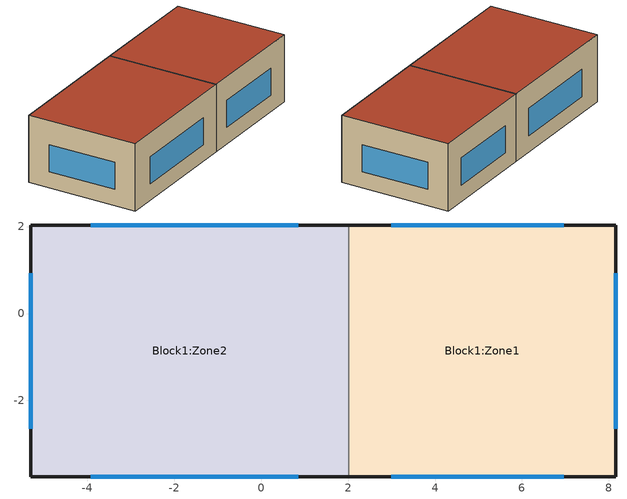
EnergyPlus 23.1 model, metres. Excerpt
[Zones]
Block1:Zone2
 floor ground (Project ground floor): 2.01,-3.76 -5.3,-3.76 -5.3,2.04 2.01,2.04 z0
 wall outside (Project wall): 2.01,2.04 -5.3,2.04 -5.3,-3.76 2.01,-3.76 z0:3.5
 wall to Block1:Zone1 (Project partition): 2.01,-3.76 2.01,2.04 z0:3.5
 window (Project external glazing - 1001): 0.86,2.04 -3.92,2.04 / -5.3,0.92 -5.3,-2.65 / -3.92,-3.76 0.86,-3.76 z0.84:2.26
 roof outside (Project flat roof): -5.3,-3.76 2.01,-3.76 2.01,2.04 -5.3,2.04 z3.5
Block1:Zone1
 floor ground (Project ground floor): 8.16,-3.76 2.01,-3.76 2.01,2.04 8.16,2.04 z0
 wall outside (Project wall): 2.01,-3.76 8.16,-3.76 8.16,2.04 2.01,2.04 z0:3.5
 window (Project external glazing - 1001): 8.16,-2.65 8.16,0.92 / 6.96,2.04 3,2.04 / 3,-3.76 6.96,-3.76 z0.84:2.26
 roof outside (Project flat roof): 2.01,-3.76 8.16,-3.76 8.16,2.04 2.01,2.04 z3.5
[Building]
Building: North Axis=0; Terrain=Suburbs; Loads Convergence Tolerance Value=0.04; Temperature Convergence Tolerance Value=0.4; Solar Distribution=FullExterior; Maximum Number of Warmup Days=25; Minimum Number of Warmup Days=6
[Site:Location]
Untitled (01-01:31-12)  (01-01:31-12): Latitude=40.45; Longitude=-3.55; Time Zone=1; Elevation=582
[SizingPeriod:DesignDay] Day of Month=15; Humidity Condition Type=WetBulb; Barometric Pressure=94525.9; Wind Direction=0; Rain Indicator=No; Snow Indicator=No
Name | Month | Day Type | Maximum DryBulb Temperature | Daily DryBulb Temperature Range | Wetbulb or DewPoint at Maximum DryBulb | Wind Speed | Daylight Saving Time Indicator | Solar Model Indicator | Sky Clearness
Summer Design Day in Untitled (01-01:31-12) Jul | 7 | SummerDesignDay | 38.2 | 17.5 | 20.3 | 0 | Yes | ASHRAEClearSky | 0.98
Summer Design Day in Untitled (01-01:31-12) Aug | 8 | SummerDesignDay | 38 | 17.4 | 19.9 | 0 | Yes | ASHRAEClearSky | 0.98
Summer Design Day in Untitled (01-01:31-12) Sep | 9 | SummerDesignDay | 34.9 | 16.8 | 19.3 | 0 | Yes | ASHRAEClearSky | 0.98
Winter Design Day in Untitled (01-01:31-12) | 1 | WinterDesignDay | -4 | 0 | -4 | 11.6 | No |  | 0
[Site:GroundTemperature:BuildingSurface]
18, 18, 18, 18, 18, 18, 18, 18, 18, 18, 18, 18
[Site:GroundTemperature:FCfactorMethod]
January Ground Temperature=6.09; February Ground Temperature=5.28; March Ground Temperature=6.71; April Ground Temperature=8.95; May Ground Temperature=14.81; June Ground Temperature=19.34; July Ground Temperature=22.39; August Ground Temperature=23.32; September Ground Temperature=21.74; October Ground Temperature=18.22; November Ground Temperature=13.53; December Ground Temperature=9.18
[Site:GroundTemperature:Shallow]
14, 14, 14, 14, 14, 14, 14, 14, 14, 14, 14, 14
[Site:GroundTemperature:Deep]
14, 14, 14, 14, 14, 14, 14, 14, 14, 14, 14, 14
[Site:GroundReflectance]
0.2, 0.2, 0.2, 0.2, 0.2, 0.2, 0.2, 0.2, 0.2, 0.2, 0.2, 0.2
[Site:GroundReflectance:SnowModifier]
2, 2
[Material] Roughness=Rough; Thermal Absorptance=0.9
Name | Thickness | Conductivity | Density | Specific Heat | Solar Absorptance | Visible Absorptance
Urea Formaldehyde Foam_.1327 | 0.1327 | 0.04 | 10 | 1400 | 0.6 | 0.6
Cast Concrete_.1 | 0.1 | 1.13 | 2000 | 1000 | 0.6 | 0.6
Floor/Roof Screed_.07 | 0.07 | 0.41 | 1200 | 840 | 0.73 | 0.73
Timber Flooring_.03 | 0.03 | 0.14 | 650 | 1200 | 0.78 | 0.78
Asphalt 1_.01 | 0.01 | 0.7 | 2100 | 1000 | 0.85 | 0.9
MW Glass Wool (rolls)_.1445 | 0.1445 | 0.04 | 12 | 840 | 0.6 | 0.6
Plasterboard_.013 | 0.013 | 0.25 | 2800 | 896 | 0.5 | 0.5
Gypsum Plasterboard_.025 | 0.025 | 0.25 | 900 | 1000 | 0.5 | 0.5
Brickwork Outer_.1 | 0.1 | 0.84 | 1700 | 800 | 0.7 | 0.7
XPS Extruded Polystyrene  - CO2 Blowing_.0795 | 0.0795 | 0.034 | 35 | 1400 | 0.6 | 0.6
Concrete Block (Medium)_.1 | 0.1 | 0.51 | 1400 | 1000 | 0.6 | 0.6
Gypsum Plastering_.013 | 0.013 | 0.4 | 1000 | 1000 | 0.5 | 0.5
[Material:NoMass] Roughness=Rough; Thermal Absorptance=0.9; Solar Absorptance=0.7; Visible Absorptance=0.7
Name | Thermal Resistance
3_RVAL_3 | 0.18
5_RVAL_2 | 0.15
[WindowMaterial:Glazing] Optical Data Type=SpectralAverage; Thickness=0.003; Infrared Transmittance at Normal Incidence=0; Front Side Infrared Hemispherical Emissivity=0.84; Conductivity=0.9; Dirt Correction Factor for Solar and Visible Transmittance=1
Name | Solar Transmittance at Normal Incidence | Front Side Solar Reflectance at Normal Incidence | Back Side Solar Reflectance at Normal Incidence | Visible Transmittance at Normal Incidence | Front Side Visible Reflectance at Normal Incidence | Back Side Visible Reflectance at Normal Incidence | Back Side Infrared Hemispherical Emissivity
2 | 0.837 | 0.075 | 0.075 | 0.898 | 0.081 | 0.081 | 0.84
38 | 0.74 | 0.09 | 0.1 | 0.82 | 0.11 | 0.12 | 0.2
[WindowMaterial:Gas]
1002: Gas Type=Air; Thickness=0.013
[Construction]
Project ground floor: Urea Formaldehyde Foam_.1327, Cast Concrete_.1, Floor/Roof Screed_.07, Timber Flooring_.03
Project flat roof: Asphalt 1_.01, MW Glass Wool (rolls)_.1445, 3_RVAL_3, Plasterboard_.013
Project partition: Gypsum Plasterboard_.025, 5_RVAL_2, Gypsum Plasterboard_.025
Project wall: Brickwork Outer_.1, XPS Extruded Polystyrene  - CO2 Blowing_.0795, Concrete Block (Medium)_.1, Gypsum Plastering_.013
Project external glazing - 1001: 38, 1002, 2
[Zone] Type=1; Multiplier=1; Zone Inside Convection Algorithm=TARP; Part of Total Floor Area=Yes
Name | Volume | Floor Area
Block1:Zone2 | 126.7064 | 36.2018
Block1:Zone1 | 105.3337 | 30.0953
[PEOPLE] Number of People Schedule=On 24/7; Number of People Calculation Method=People/Area; People per Floor Area=0.111; Fraction Radiant=0.3; Sensible Heat Fraction=AutoCalculate; Carbon Dioxide Generation Rate=3.82e-08; Enable ASHRAE 55 Comfort Warnings=No; Mean Radiant Temperature Calculation Type=ZoneAveraged; Work Efficiency Schedule=Work efficiency; Clothing Insulation Calculation Method=ClothingInsulationSchedule; Air Velocity Schedule=Default Air Velocity for Comfort Calculations; Thermal Comfort Model 1 Type=AdaptiveASH55; Thermal Comfort Model 2 Type=AdaptiveCEN15251; Thermal Comfort Model 3 Type=Fanger; Cold Stress Temperature Threshold=15.56; Heat Stress Temperature Threshold=30
Name | Zone or ZoneList or Space or SpaceList | Activity Level Schedule | Clothing Insulation Schedule
People Block1:Zone2 | Block1:Zone2 | Activity Schedule 19 | Clothing Schedule 19
People Block1:Zone1 | Block1:Zone1 | Activity Schedule 26 | Clothing Schedule 26
[Lights] Schedule=Office_OpenOff_Light; Design Level Calculation Method=Watts/Area; Watts per Zone Floor Area=20; Return Air Fraction=0; Fraction Radiant=0.42; Fraction Visible=0.18; Fraction Replaceable=1
Name | Zone or ZoneList or Space or SpaceList | EndUse Subcategory
Block1:Zone2 General lighting | Block1:Zone2 | ELECTRIC EQUIPMENT#Block1:Zone2#GeneralLights
Block1:Zone1 General lighting | Block1:Zone1 | ELECTRIC EQUIPMENT#Block1:Zone1#GeneralLights
[OtherEquipment] Fuel Type=Electricity; Schedule=Office_OpenOff_Equip; Design Level Calculation Method=Watts/Area; Power per Zone Floor Area=11.77; Fraction Latent=0; Fraction Radiant=0.2; Fraction Lost=0; Carbon Dioxide Generation Rate=0; EndUse Subcategory=General
Name | Zone or ZoneList or Space or SpaceList
Block1:Zone2 Equipment gain | Block1:Zone2
Block1:Zone1 Equipment gain | Block1:Zone1
[DESIGNSPECIFICATION:OUTDOORAIR] Outdoor Air Method=Flow/Person; Outdoor Air Flow per Person=0.00944; Outdoor Air Flow per Zone Floor Area=0; Outdoor Air Flow per Zone=0; Outdoor Air Flow Air Changes per Hour=0; Outdoor Air Schedule=On 24/7
BLOCK1:ZONE2 Design Specification Outdoor Air Object; BLOCK1:ZONE1 Design Specification Outdoor Air Object
[DESIGNSPECIFICATION:ZONEAIRDISTRIBUTION] Zone Air Distribution Effectiveness in Cooling Mode=1; Zone Air Distribution Effectiveness in Heating Mode=1; Zone Secondary Recirculation Fraction=0; Minimum Zone Ventilation Efficiency=0
BLOCK1:ZONE2 Design Specification Zone Air Distribution Object; BLOCK1:ZONE1 Design Specification Zone Air Distribution Object
[SIZING:ZONE] Zone Cooling Design Supply Air Temperature Input Method=SupplyAirTemperature; Zone Cooling Design Supply Air Temperature=14; Zone Cooling Design Supply Air Temperature Difference=5; Zone Heating Design Supply Air Temperature Input Method=SupplyAirTemperature; Zone Heating Design Supply Air Temperature=50; Zone Heating Design Supply Air Temperature Difference=5; Zone Cooling Design Supply Air Humidity Ratio=0.009; Zone Heating Design Supply Air Humidity Ratio=0.004; Zone Heating Sizing Factor=1.25; Zone Cooling Sizing Factor=1.15; Cooling Design Air Flow Method=DesignDay; Cooling Design Air Flow Rate=0; Cooling Minimum Air Flow per Zone Floor Area=0.00076; Cooling Minimum Air Flow=0; Cooling Minimum Air Flow Fraction=0; Heating Design Air Flow Method=DesignDay; Heating Design Air Flow Rate=0; Heating Maximum Air Flow per Zone Floor Area=0.00203; Heating Maximum Air Flow=0.14158; Heating Maximum Air Flow Fraction=0.3; Account for Dedicated Outdoor Air System=Yes; Dedicated Outdoor Air System Control Strategy=NeutralSupplyAir; Dedicated Outdoor Air Low Setpoint Temperature for Design=autosize; Dedicated Outdoor Air High Setpoint Temperature for Design=autosize; Zone Load Sizing Method=Sensible Load Only No Latent Load; Zone Latent Cooling Design Supply Air Humidity Ratio Input Method=HumidityRatioDifference; Zone Cooling Design Supply Air Humidity Ratio Difference=0.005; Zone Latent Heating Design Supply Air Humidity Ratio Input Method=HumidityRatioDifference; Zone Humidification Design Supply Air Humidity Ratio Difference=0.005
Name | Design Specification Outdoor Air Object | Design Specification Zone Air Distribution Object
BLOCK1:ZONE2 | BLOCK1:ZONE2 Design Specification Outdoor Air Object | BLOCK1:ZONE2 Design Specification Zone Air Distribution Object
BLOCK1:ZONE1 | BLOCK1:ZONE1 Design Specification Outdoor Air Object | BLOCK1:ZONE1 Design Specification Zone Air Distribution Object
[ZONECONTROL:THERMOSTAT] Control Type Schedule=Control type schedule: Always 4; Temperature Difference Between Cutout And Setpoint=0
Name | Zone or ZoneList | Control 1
BLOCK1:ZONE2 Thermostat | BLOCK1:ZONE2 | BLOCK1:ZONE2 Dual SP
BLOCK1:ZONE1 Thermostat | BLOCK1:ZONE1 | BLOCK1:ZONE1 Dual SP
[ZONECONTROL:THERMOSTAT:THERMALCOMFORT] Averaging Method=PeopleAverage; Minimum DryBulb Temperature Setpoint=12.8; Maximum DryBulb Temperature Setpoint=40; Thermal Comfort Control Type Schedule=Zone Comfort Control Type Sched
Name | Zone or ZoneList | Thermal Comfort Control 1
BLOCK1:ZONE2 Comfort Control | BLOCK1:ZONE2 | BLOCK1:ZONE2 Dual Comfort Setpoint
BLOCK1:ZONE1 Comfort Control | BLOCK1:ZONE1 | BLOCK1:ZONE1 Dual Comfort Setpoint
[THERMOSTATSETPOINT:THERMALCOMFORT:FANGER:DUALSETPOINT] Fanger Thermal Comfort Heating Schedule=Heating Fanger comfort setpoint: Always -0.5; Fanger Thermal Comfort Cooling Schedule=Cooling Fanger comfort setpoint: Always 0.5
BLOCK1:ZONE2 Dual Comfort Setpoint; BLOCK1:ZONE1 Dual Comfort Setpoint
[ZoneHVAC:IdealLoadsAirSystem] Maximum Heating Supply Air Temperature=35; Minimum Cooling Supply Air Temperature=12; Maximum Heating Supply Air Humidity Ratio=0.0156; Minimum Cooling Supply Air Humidity Ratio=0.0077; Heating Limit=LimitCapacity; Maximum Heating Air Flow Rate=Autosize; Maximum Sensible Heating Capacity=Autosize; Cooling Limit=LimitFlowRateAndCapacity; Maximum Cooling Air Flow Rate=Autosize; Maximum Total Cooling Capacity=Autosize; Heating Availability Schedule=On; Cooling Availability Schedule=On; Dehumidification Control Type=None; Humidification Control Type=None; Outdoor Air Economizer Type=NoEconomizer; Heat Recovery Type=None
Name | Design Specification Outdoor Air Object
Block1:Zone2 Ideal Loads Air | Block1:Zone2
Block1:Zone1 Ideal Loads Air | Block1:Zone1
[ZONEHVAC:TERMINALUNIT:VARIABLEREFRIGERANTFLOW] Terminal Unit Availability Schedule=On 24/7; Cooling Supply Air Flow Rate=autosize; No Cooling Supply Air Flow Rate=autosize; Heating Supply Air Flow Rate=autosize; No Heating Supply Air Flow Rate=autosize; Cooling Outdoor Air Flow Rate=0; Heating Outdoor Air Flow Rate=0; No Load Outdoor Air Flow Rate=0; Supply Air Fan Operating Mode Schedule=On 24/7; Supply Air Fan Placement=DrawThrough; Zone Terminal Unit On Parasitic Electric Energy Use=30; Zone Terminal Unit Off Parasitic Electric Energy Use=20; Maximum Supply Air Temperature from Supplemental Heater=autosize; Maximum Outdoor DryBulb Temperature for Supplemental Heater Operation=21
Name | Supply Air Fan Object | Cooling Coil Object | Heating Coil Object
BLOCK1:ZONE2 VRF Indoor Unit | BLOCK1:ZONE2 VRF Indoor Unit Supply Fan | BLOCK1:ZONE2 VRF Indoor Unit DX Cooling Coil | BLOCK1:ZONE2 VRF Indoor Unit DX Heating Coil
BLOCK1:ZONE1 VRF Indoor Unit | BLOCK1:ZONE1 VRF Indoor Unit Supply Fan | BLOCK1:ZONE1 VRF Indoor Unit DX Cooling Coil | BLOCK1:ZONE1 VRF Indoor Unit DX Heating Coil
[Zone equipment]
BLOCK1:ZONE2: BLOCK1:ZONE2 VRF Indoor Unit
BLOCK1:ZONE1: BLOCK1:ZONE1 VRF Indoor Unit
[FAN:CONSTANTVOLUME] Availability Schedule=On 24/7; Fan Total Efficiency=0.7; Pressure Rise=100; Maximum Flow Rate=autosize; Motor Efficiency=0.9; Motor In Airstream Fraction=1; EndUse Subcategory=General
BLOCK1:ZONE2 VRF Indoor Unit Supply Fan; BLOCK1:ZONE1 VRF Indoor Unit Supply Fan
[COIL:COOLING:DX:VARIABLEREFRIGERANTFLOW] Availability Schedule=On 24/7; Gross Rated Total Cooling Capacity=autosize; Gross Rated Sensible Heat Ratio=autosize; Rated Air Flow Rate=autosize; Cooling Capacity Ratio Modifier Function of Temperature Curve=VRFTUCoolCapFT; Cooling Capacity Modifier Curve Function of Flow Fraction=VRFACCoolCapFFF
BLOCK1:ZONE2 VRF Indoor Unit DX Cooling Coil; BLOCK1:ZONE1 VRF Indoor Unit DX Cooling Coil
[COIL:HEATING:DX:VARIABLEREFRIGERANTFLOW] Availability Schedule=On 24/7; Gross Rated Heating Capacity=autosize; Rated Air Flow Rate=autosize; Heating Capacity Ratio Modifier Function of Temperature Curve=VRFTUHeatCapFT; Heating Capacity Modifier Function of Flow Fraction Curve=VRFACCoolCapFFF
BLOCK1:ZONE2 VRF Indoor Unit DX Heating Coil; BLOCK1:ZONE1 VRF Indoor Unit DX Heating Coil
[AIRCONDITIONER:VARIABLEREFRIGERANTFLOW] Availability Schedule=On 24/7; Gross Rated Total Cooling Capacity=autosize; Gross Rated Cooling COP=2; Minimum Condenser Inlet Node Temperature in Cooling Mode=-20; Maximum Condenser Inlet Node Temperature in Cooling Mode=80; Cooling Capacity Ratio Modifier Function of Low Temperature Curve=VRFCoolCapFT; Cooling Capacity Ratio Boundary Curve=VRFCoolCapFTBoundary; Cooling Capacity Ratio Modifier Function of High Temperature Curve=VRFCoolCapFTHi; Cooling Energy Input Ratio Modifier Function of Low Temperature Curve=VRFCoolEIRFT; Cooling Energy Input Ratio Boundary Curve=VRFCoolEIRFTBoundary; Cooling Energy Input Ratio Modifier Function of High Temperature Curve=VRFCoolEIRFTHi; Cooling Energy Input Ratio Modifier Function of Low PartLoad Ratio Curve=CoolingEIRLowPLR; Cooling Energy Input Ratio Modifier Function of High PartLoad Ratio Curve=CoolingEIRHiPLR; Cooling Combination Ratio Correction Factor Curve=CoolingCombRatio; Cooling PartLoad Fraction Correlation Curve=VRFCPLFFPLR; Gross Rated Heating Capacity=autosize; Rated Heating Capacity Sizing Ratio=1; Gross Rated Heating COP=2.1; Minimum Condenser Inlet Node Temperature in Heating Mode=-20; Maximum Condenser Inlet Node Temperature in Heating Mode=80; Heating Capacity Ratio Modifier Function of Low Temperature Curve=VRFHeatCapFT; Heating Capacity Ratio Boundary Curve=VRFHeatCapFTBoundary; Heating Capacity Ratio Modifier Function of High Temperature Curve=VRFHeatCapFTHi; Heating Energy Input Ratio Modifier Function of Low Temperature Curve=VRFHeatEIRFT; Heating Energy Input Ratio Boundary Curve=VRFHeatEIRFTBoundary; Heating Energy Input Ratio Modifier Function of High Temperature Curve=VRFHeatEIRFTHi; Heating Performance Curve Outdoor Temperature Type=WetBulbTemperature; Heating Energy Input Ratio Modifier Function of Low PartLoad Ratio Curve=HeatingEIRLowPLR; Heating Energy Input Ratio Modifier Function of High PartLoad Ratio Curve=HeatingEIRHiPLR; Heating Combination Ratio Correction Factor Curve=HeatingCombRatio; Heating PartLoad Fraction Correlation Curve=VRFCPLFFPLR; Minimum Heat Pump PartLoad Ratio=0.2; Master Thermostat Priority Control Type=LoadPriority; Heat Pump Waste Heat Recovery=Yes; Equivalent Piping Length used for Piping Correction Factor in Cooling Mode=50; Vertical Height used for Piping Correction Factor=15; Piping Correction Factor for Length in Cooling Mode Curve=CoolingLengthCorrectionFactor; Piping Correction Factor for Height in Cooling Mode Coefficient=0; Equivalent Piping Length used for Piping Correction Factor in Heating Mode=50; Piping Correction Factor for Length in Heating Mode Curve=VRF Piping Correction Factor for Length in Heating Mode; Piping Correction Factor for Height in Heating Mode Coefficient=0; Crankcase Heater Power per Compressor=15; Number of Compressors=2; Ratio of Compressor Size to Total Compressor Capacity=0.5; Maximum Outdoor DryBulb Temperature for Crankcase Heater=5; Defrost Strategy=Resistive; Defrost Control=Timed; Defrost Time Period Fraction=0; Resistive Defrost Heater Capacity=autosize; Maximum Outdoor Drybulb Temperature for Defrost Operation=5; Condenser Type=AirCooled; Water Condenser Volume Flow Rate=autosize; Evaporative Condenser Effectiveness=0.9; Evaporative Condenser Air Flow Rate=autosize; Evaporative Condenser Pump Rated Power Consumption=autosize; Basin Heater Capacity=0; Basin Heater Setpoint Temperature=2; Basin Heater Operating Schedule=On 24/7; Fuel Type=Electricity; Minimum Condenser Inlet Node Temperature in Heat Recovery Mode=-5.99; Maximum Condenser Inlet Node Temperature in Heat Recovery Mode=80; Heat Recovery Cooling Capacity Modifier Curve=VRF Heat Recovery Cooling Capacity Modifier; Initial Heat Recovery Cooling Capacity Fraction=0.5; Heat Recovery Cooling Capacity Time Constant=0.15; Heat Recovery Cooling Energy Modifier Curve=VRF Heat Recovery Cooling Energy Modifier; Initial Heat Recovery Cooling Energy Fraction=1; Heat Recovery Cooling Energy Time Constant=0; Heat Recovery Heating Capacity Modifier Curve=VRF Heat Recovery Heating Capacity Modifier; Initial Heat Recovery Heating Capacity Fraction=1; Heat Recovery Heating Capacity Time Constant=0.15; Heat Recovery Heating Energy Modifier Curve=VRF Heat Recovery Heating Energy Modifier; Initial Heat Recovery Heating Energy Fraction=1; Heat Recovery Heating Energy Time Constant=0
Name | Heat Pump | Zone Terminal Unit List
 | VRF Outdoor Unit_BLOCK1:ZONE2 | VRF Outdoor Unit_BLOCK1:ZONE2 Zone List
 | VRF Outdoor Unit_BLOCK1:ZONE1 | VRF Outdoor Unit_BLOCK1:ZONE1 Zone List
[ZONETERMINALUNITLIST]
Name | Zone Terminal Unit Name 1
VRF Outdoor Unit_BLOCK1:ZONE2 Zone List | BLOCK1:ZONE2 VRF Indoor Unit
VRF Outdoor Unit_BLOCK1:ZONE1 Zone List | BLOCK1:ZONE1 VRF Indoor Unit
[ENERGYMANAGEMENTSYSTEM:SENSOR]
Name | OutputVariable or OutputMeter Index Key | OutputVariable or OutputMeter
PMV_Block1_Zone2 | People Block1:Zone2 | Zone Thermal Comfort Fanger Model PMV
People_Occupant_Count_Block1_Zone2 | People Block1:Zone2 | People Occupant Count
PMV_Block1_Zone1 | People Block1:Zone1 | Zone Thermal Comfort Fanger Model PMV
People_Occupant_Count_Block1_Zone1 | People Block1:Zone1 | People Occupant Count
[ENERGYMANAGEMENTSYSTEM:ACTUATOR] Actuated Component Type=Schedule:Compact; Actuated Component Control Type=Schedule Value
Name | Actuated Component Unique
PMV_H_SP_act_Block1_Zone2 | PMV_H_SP_Block1_Zone2
PMV_H_SP_act_Block1_Zone1 | PMV_H_SP_Block1_Zone1
PMV_C_SP_act_Block1_Zone2 | PMV_C_SP_Block1_Zone2
PMV_C_SP_act_Block1_Zone1 | PMV_C_SP_Block1_Zone1
[ENERGYMANAGEMENTSYSTEM:PROGRAMCALLINGMANAGER]
set_cooling_season_input_data: BeginTimestepBeforePredictor; set_cooling_season_input_data
set_cooling_season: BeginTimestepBeforePredictor; set_cooling_season
set_zone_input_data_Block1_Zone2: BeginTimestepBeforePredictor; set_zone_input_data_Block1_Zone2
apply_aPMV_Block1_Zone2: BeginTimestepBeforePredictor; apply_aPMV_Block1_Zone2
set_zone_input_data_Block1_Zone1: BeginTimestepBeforePredictor; set_zone_input_data_Block1_Zone1
apply_aPMV_Block1_Zone1: BeginTimestepBeforePredictor; apply_aPMV_Block1_Zone1
monitor_aPMV_Block1_Zone2: BeginTimestepBeforePredictor; monitor_aPMV_Block1_Zone2
count_aPMV_comfort_hours_Block1_Zone2: BeginTimestepBeforePredictor; count_aPMV_comfort_hours_Block1_Zone2
monitor_aPMV_Block1_Zone1: BeginTimestepBeforePredictor; monitor_aPMV_Block1_Zone1
count_aPMV_comfort_hours_Block1_Zone1: BeginTimestepBeforePredictor; count_aPMV_comfort_hours_Block1_Zone1
[ENERGYMANAGEMENTSYSTEM:PROGRAM]
set_cooling_season_input_data: set CoolSeasonStart = 120; set CoolSeasonEnd = 210
set_cooling_season: if CoolSeasonEnd > CoolSeasonStart; if (DayOfYear >= CoolSeasonStart) && (DayOfYear < CoolSeasonEnd); set CoolingSeason = 1; else; set CoolingSeason = 0; endif; elseif CoolSeasonStart > CoolSeasonEnd; if (DayOfYear >= CoolSeasonStart) || (DayOfYear < CoolSeasonEnd); set CoolingSeason = 1; else; set CoolingSeason = 0; endif; endif
set_zone_input_data_Block1_Zone2: set adap_coeff_cooling_Block1_Zone2 = 0.293; set adap_coeff_heating_Block1_Zone2 = -0.293; set pmv_cooling_sp_Block1_Zone2 = -0.5; set pmv_heating_sp_Block1_Zone2 = 0.5; set tolerance_cooling_sp_cooling_season_Block1_Zone2 = -0.1; set tolerance_cooling_sp_heating_season_Block1_Zone2 = -0.1; set tolerance_heating_sp_cooling_season_Block1_Zone2 = 0.1; set tolerance_heating_sp_heating_season_Block1_Zone2 = 0.1
apply_aPMV_Block1_Zone2: if CoolingSeason == 1; set adap_coeff_Block1_Zone2 = adap_coeff_cooling_Block1_Zone2; set tolerance_cooling_sp_Block1_Zone2 = tolerance_cooling_sp_cooling_season_Block1_Zone2; set tolerance_heating_sp_Block1_Zone2 = tolerance_heating_sp_cooling_season_Block1_Zone2; elseif CoolingSeason == 0; set adap_coeff_Block1_Zone2 = adap_coeff_heating_Block1_Zone2; set tolerance_cooling_sp_Block1_Zone2 = tolerance_cooling_sp_heating_season_Block1_Zone2; set tolerance_heating_sp_Block1_Zone2 = tolerance_heating_sp_heating_season_Block1_Zone2; endif; set aPMV_H_SP_noTol_Block1_Zone2 = pmv_heating_sp_Block1_Zone2/(1+adap_coeff_Block1_Zone2*pmv_heating_sp_Block1_Zone2); set aPMV_C_SP_noTol_Block1_Zone2 = pmv_cooling_sp_Block1_Zone2/(1+adap_coeff_Block1_Zone2*pmv_cooling_sp_Block1_Zone2); set aPMV_H_SP_Block1_Zone2 = aPMV_H_SP_noTol_Block1_Zone2+tolerance_heating_sp_Block1_Zone2; set aPMV_C_SP_Block1_Zone2 = aPMV_C_SP_noTol_Block1_Zone2+tolerance_cooling_sp_Block1_Zone2; if People_Occupant_Count_Block1_Zone2 > 0; if aPMV_H_SP_Block1_Zone2 < 0; set PMV_H_SP_act_Block1_Zone2 = aPMV_H_SP_Block1_Zone2; else; set PMV_H_SP_act_Block1_Zone2 = 0; endif; if aPMV_C_SP_Block1_Zone2 > 0; set PMV_C_SP_act_Block1_Zone2 = aPMV_C_SP_Block1_Zone2; else; set PMV_C_SP_act_Block1_Zone2 = 0; endif; else; set PMV_H_SP_act_Block1_Zone2 = -100; set PMV_C_SP_act_Block1_Zone2 = 100; endif
set_zone_input_data_Block1_Zone1: set adap_coeff_cooling_Block1_Zone1 = 0.293; set adap_coeff_heating_Block1_Zone1 = -0.293; set pmv_cooling_sp_Block1_Zone1 = -0.5; set pmv_heating_sp_Block1_Zone1 = 0.5; set tolerance_cooling_sp_cooling_season_Block1_Zone1 = -0.1; set tolerance_cooling_sp_heating_season_Block1_Zone1 = -0.1; set tolerance_heating_sp_cooling_season_Block1_Zone1 = 0.1; set tolerance_heating_sp_heating_season_Block1_Zone1 = 0.1
apply_aPMV_Block1_Zone1: if CoolingSeason == 1; set adap_coeff_Block1_Zone1 = adap_coeff_cooling_Block1_Zone1; set tolerance_cooling_sp_Block1_Zone1 = tolerance_cooling_sp_cooling_season_Block1_Zone1; set tolerance_heating_sp_Block1_Zone1 = tolerance_heating_sp_cooling_season_Block1_Zone1; elseif CoolingSeason == 0; set adap_coeff_Block1_Zone1 = adap_coeff_heating_Block1_Zone1; set tolerance_cooling_sp_Block1_Zone1 = tolerance_cooling_sp_heating_season_Block1_Zone1; set tolerance_heating_sp_Block1_Zone1 = tolerance_heating_sp_heating_season_Block1_Zone1; endif; set aPMV_H_SP_noTol_Block1_Zone1 = pmv_heating_sp_Block1_Zone1/(1+adap_coeff_Block1_Zone1*pmv_heating_sp_Block1_Zone1); set aPMV_C_SP_noTol_Block1_Zone1 = pmv_cooling_sp_Block1_Zone1/(1+adap_coeff_Block1_Zone1*pmv_cooling_sp_Block1_Zone1); set aPMV_H_SP_Block1_Zone1 = aPMV_H_SP_noTol_Block1_Zone1+tolerance_heating_sp_Block1_Zone1; set aPMV_C_SP_Block1_Zone1 = aPMV_C_SP_noTol_Block1_Zone1+tolerance_cooling_sp_Block1_Zone1; if People_Occupant_Count_Block1_Zone1 > 0; if aPMV_H_SP_Block1_Zone1 < 0; set PMV_H_SP_act_Block1_Zone1 = aPMV_H_SP_Block1_Zone1; else; set PMV_H_SP_act_Block1_Zone1 = 0; endif; if aPMV_C_SP_Block1_Zone1 > 0; set PMV_C_SP_act_Block1_Zone1 = aPMV_C_SP_Block1_Zone1; else; set PMV_C_SP_act_Block1_Zone1 = 0; endif; else; set PMV_H_SP_act_Block1_Zone1 = -100; set PMV_C_SP_act_Block1_Zone1 = 100; endif
monitor_aPMV_Block1_Zone2: set aPMV_Block1_Zone2 = PMV_Block1_Zone2/(1+adap_coeff_Block1_Zone2*PMV_Block1_Zone2)
count_aPMV_comfort_hours_Block1_Zone2: if aPMV_Block1_Zone2 < aPMV_H_SP_noTol_Block1_Zone2; set comfhour_Block1_Zone2 = 0; set discomfhour_cold_Block1_Zone2 = 1*ZoneTimeStep; set discomfhour_heat_Block1_Zone2 = 0; elseif aPMV_Block1_Zone2 > aPMV_C_SP_noTol_Block1_Zone2; set comfhour_Block1_Zone2 = 0; set discomfhour_cold_Block1_Zone2 = 0; set discomfhour_heat_Block1_Zone2 = 1*ZoneTimeStep; else; set comfhour_Block1_Zone2 = 1*ZoneTimeStep; set discomfhour_cold_Block1_Zone2 = 0; set discomfhour_heat_Block1_Zone2 = 0; endif; if People_Occupant_Count_Block1_Zone2 > 0; set occupied_hour_Block1_Zone2 = 1*ZoneTimeStep; else; set occupied_hour_Block1_Zone2 = 0; endif; set discomfhour_Block1_Zone2 = discomfhour_cold_Block1_Zone2 + discomfhour_heat_Block1_Zone2
monitor_aPMV_Block1_Zone1: set aPMV_Block1_Zone1 = PMV_Block1_Zone1/(1+adap_coeff_Block1_Zone1*PMV_Block1_Zone1)
count_aPMV_comfort_hours_Block1_Zone1: if aPMV_Block1_Zone1 < aPMV_H_SP_noTol_Block1_Zone1; set comfhour_Block1_Zone1 = 0; set discomfhour_cold_Block1_Zone1 = 1*ZoneTimeStep; set discomfhour_heat_Block1_Zone1 = 0; elseif aPMV_Block1_Zone1 > aPMV_C_SP_noTol_Block1_Zone1; set comfhour_Block1_Zone1 = 0; set discomfhour_cold_Block1_Zone1 = 0; set discomfhour_heat_Block1_Zone1 = 1*ZoneTimeStep; else; set comfhour_Block1_Zone1 = 1*ZoneTimeStep; set discomfhour_cold_Block1_Zone1 = 0; set discomfhour_heat_Block1_Zone1 = 0; endif; if People_Occupant_Count_Block1_Zone1 > 0; set occupied_hour_Block1_Zone1 = 1*ZoneTimeStep; else; set occupied_hour_Block1_Zone1 = 0; endif; set discomfhour_Block1_Zone1 = discomfhour_cold_Block1_Zone1 + discomfhour_heat_Block1_Zone1
[ENERGYMANAGEMENTSYSTEM:GLOBALVARIABLE]
CoolingSeason
CoolSeasonEnd
CoolSeasonStart
tolerance_cooling_sp_Block1_Zone2
tolerance_cooling_sp_Block1_Zone1
tolerance_cooling_sp_cooling_season_Block1_Zone2
tolerance_cooling_sp_cooling_season_Block1_Zone1
tolerance_cooling_sp_heating_season_Block1_Zone2
tolerance_cooling_sp_heating_season_Block1_Zone1
tolerance_heating_sp_Block1_Zone2
tolerance_heating_sp_Block1_Zone1
tolerance_heating_sp_cooling_season_Block1_Zone2
tolerance_heating_sp_cooling_season_Block1_Zone1
tolerance_heating_sp_heating_season_Block1_Zone2
tolerance_heating_sp_heating_season_Block1_Zone1
adap_coeff_Block1_Zone2
adap_coeff_Block1_Zone1
adap_coeff_heating_Block1_Zone2
adap_coeff_heating_Block1_Zone1
adap_coeff_cooling_Block1_Zone2
adap_coeff_cooling_Block1_Zone1
pmv_heating_sp_Block1_Zone2
pmv_heating_sp_Block1_Zone1
pmv_cooling_sp_Block1_Zone2
pmv_cooling_sp_Block1_Zone1
aPMV_Block1_Zone2
aPMV_Block1_Zone1
comfhour_Block1_Zone2
comfhour_Block1_Zone1
discomfhour_Block1_Zone2
discomfhour_Block1_Zone1
discomfhour_heat_Block1_Zone2
discomfhour_heat_Block1_Zone1
discomfhour_cold_Block1_Zone2
discomfhour_cold_Block1_Zone1
occupied_hour_Block1_Zone2
occupied_hour_Block1_Zone1
aPMV_H_SP_Block1_Zone2
aPMV_H_SP_Block1_Zone1
aPMV_C_SP_Block1_Zone2
aPMV_C_SP_Block1_Zone1
aPMV_H_SP_noTol_Block1_Zone2
aPMV_H_SP_noTol_Block1_Zone1
aPMV_C_SP_noTol_Block1_Zone2
aPMV_C_SP_noTol_Block1_Zone1
[ENERGYMANAGEMENTSYSTEM:OUTPUTVARIABLE] Update Frequency=ZoneTimestep
Name | EMS Variable | Type of Data in Variable | Units
Adaptive Coefficient_Block1_Zone2 | adap_coeff_Block1_Zone2 | Averaged
Adaptive Coefficient_Block1_Zone1 | adap_coeff_Block1_Zone1 | Averaged
aPMV_Block1_Zone2 | aPMV_Block1_Zone2 | Averaged
aPMV_Block1_Zone1 | aPMV_Block1_Zone1 | Averaged
aPMV Heating Setpoint_Block1_Zone2 | aPMV_H_SP_Block1_Zone2 | Averaged
aPMV Heating Setpoint_Block1_Zone1 | aPMV_H_SP_Block1_Zone1 | Averaged
aPMV Cooling Setpoint_Block1_Zone2 | aPMV_C_SP_Block1_Zone2 | Averaged
aPMV Cooling Setpoint_Block1_Zone1 | aPMV_C_SP_Block1_Zone1 | Averaged
aPMV Heating Setpoint No Tolerance_Block1_Zone2 | aPMV_H_SP_noTol_Block1_Zone2 | Averaged
aPMV Heating Setpoint No Tolerance_Block1_Zone1 | aPMV_H_SP_noTol_Block1_Zone1 | Averaged
aPMV Cooling Setpoint No Tolerance_Block1_Zone2 | aPMV_C_SP_noTol_Block1_Zone2 | Averaged
aPMV Cooling Setpoint No Tolerance_Block1_Zone1 | aPMV_C_SP_noTol_Block1_Zone1 | Averaged
Comfortable Hours_Block1_Zone2 | comfhour_Block1_Zone2 | Summed | H
Comfortable Hours_Block1_Zone1 | comfhour_Block1_Zone1 | Summed | H
Discomfortable Hot Hours_Block1_Zone2 | discomfhour_heat_Block1_Zone2 | Summed | H
Discomfortable Hot Hours_Block1_Zone1 | discomfhour_heat_Block1_Zone1 | Summed | H
Discomfortable Cold Hours_Block1_Zone2 | discomfhour_cold_Block1_Zone2 | Summed | H
Discomfortable Cold Hours_Block1_Zone1 | discomfhour_cold_Block1_Zone1 | Summed | H
Discomfortable Total Hours_Block1_Zone2 | discomfhour_Block1_Zone2 | Summed | H
Discomfortable Total Hours_Block1_Zone1 | discomfhour_Block1_Zone1 | Summed | H
Occupied hours_Block1_Zone2 | occupied_hour_Block1_Zone2 | Summed | H
Occupied hours_Block1_Zone1 | occupied_hour_Block1_Zone1 | Summed | H
[WaterUse:Equipment] Flow Rate Fraction Schedule=Office_OpenOff_Occ
Name | EndUse Subcategory | Peak Flow Rate | Target Temperature Schedule | Hot Water Supply Temperature Schedule | Cold Water Supply Temperature Schedule | Zone
DHW Block1:Zone2 | DHW Block1:Zone2 | 2.23468e-07 | DHW Supply Temperature Block1:Zone2 | DHW Supply Temperature Block1:Zone2 | DHW Mains Temperature Block1:Zone2 | Block1:Zone2
DHW Block1:Zone1 | DHW Block1:Zone1 | 1.85773e-07 | DHW Supply Temperature Block1:Zone1 | DHW Supply Temperature Block1:Zone1 | DHW Mains Temperature Block1:Zone1 | Block1:Zone1
[Schedule:Compact]
On; On 24/7: Through: 12/31, For: AllDays, Until: 24:00, 1
Work efficiency: Through: 12/31, For: AllDays, Until: 24:00, 0
Zone Comfort Control Type Sched: Through: 12/31, For: AllDays, Until: 24:00, 4
Office_OpenOff_Occ: Through: 31 Dec, For: Weekdays SummerDesignDay, Until: 07:00, 0, Until: 08:00, 0.25, Until: 09:00, 0.5, Until: 12:00, 1, Until: 14:00, 0.75, Until: 17:00, 1, Until: 18:00, 0.5, Until: 19:00, 0.25, Until: 24:00, 0, For: Weekends, Until: 24:00, 0, For: Holidays, Until: 24:00, 0, For: WinterDesignDay AllOtherDays, Until: 24:00, 0
Office_OpenOff_Equip: Through: 31 Dec, For: Weekdays SummerDesignDay, Until: 07:00, 0.05394, Until: 20:00, 1, Until: 24:00, 0.05394, For: Weekends, Until: 24:00, 0.05394, For: Holidays, Until: 24:00, 0.05394, For: WinterDesignDay AllOtherDays, Until: 24:00, 0
Office_OpenOff_Light: Through: 31 Dec, For: Weekdays SummerDesignDay, Until: 07:00, 0, Until: 19:00, 1, Until: 24:00, 0, For: Weekends, Until: 24:00, 0, For: Holidays, Until: 24:00, 0, For: WinterDesignDay AllOtherDays, Until: 24:00, 0
Default Air Velocity for Comfort Calculations: Through: 12/31, For: AllDays, Until: 24:00, 0.137
Activity Schedule 19; Activity Schedule 26: Through: 12/31, For: AllDays, Until: 24:00, 110.7
Clothing Schedule 19; Clothing Schedule 26: Through: 4/1, For: AllDays, Until: 24:00, 1, Through: 9/30, For: AllDays, Until: 24:00, .5, Through: 12/31, For: AllDays, Until: 24:00, 1
DHW Supply Temperature Block1:Zone2; DHW Supply Temperature Block1:Zone1: Through: 12/31, For: AllDays, Until: 24:00, 65
DHW Mains Temperature Block1:Zone2; DHW Mains Temperature Block1:Zone1: Through: 12/31, For: AllDays, Until: 24:00, 10
[SCHEDULE:COMPACT]
Cooling Fanger comfort setpoint: Always 0.5: Through: 12/31, For: AllDays, Until: 24:00, 0.5
Heating Fanger comfort setpoint: Always -0.5: Through: 12/31, For: AllDays, Until: 24:00, -0.5
Control type schedule: Always 4: Through: 12/31, For: AllDays, Until: 24:00, 4
PMV_H_SP_Block1_Zone2; PMV_H_SP_Block1_Zone1; PMV_C_SP_Block1_Zone2; PMV_C_SP_Block1_Zone1: Through: 12/31, For: AllDays, Until: 24:00, 1
[CURVE:LINEAR] Minimum Value of x=1; Maximum Value of x=1.5
Name | Coefficient1 Constant | Coefficient2 x
CoolingCombRatio | 0.618055 | 0.381945
HeatingCombRatio | 0.96034 | 0.03966
[CURVE:QUADRATIC]
Name | Coefficient1 Constant | Coefficient2 x | Coefficient3 x2 | Minimum Value of x | Maximum Value of x
VRFACCoolCapFFF | 0.8 | 0.2 | 0 | 0.5 | 1.5
CoolingEIRHiPLR | 1 | 0 | 0 | 1 | 1.5
VRFCPLFFPLR | 0.85 | 0.15 | 0 | 0 | 1
HeatingEIRHiPLR | 2.42944 | -2.23589 | 0.806452 | 1 | 1.5
[CURVE:CUBIC]
Name | Coefficient1 Constant | Coefficient2 x | Coefficient3 x2 | Coefficient4 x3 | Minimum Value of x | Maximum Value of x | Minimum Curve Output | Maximum Curve Output | Input Unit Type for X | Output Unit Type
VRFTUCoolCapFT | 0.504547 | 0.0288891 | -1.08194e-05 | 1.01359e-05 | 0 | 50 | 0.5 | 1.5 | Temperature | Dimensionless
VRFTUHeatCapFT | -0.390709 | 0.261815 | -0.0130432 | 0.000178132 | 0 | 50 | 0.5 | 1.5 | Temperature | Dimensionless
VRFCoolCapFTBoundary | 25.7347 | -0.0315004 | -0.014166 | 0 | 11 | 30 |  |  | Temperature
VRFCoolEIRFTBoundary | 25.7347 | -0.0315004 | -0.014166 | 0 | 15 | 24 |  |  | Temperature
CoolingEIRLowPLR | 0.462812 | -1.04024 | 2.17491 | -0.597482 | 0 | 1 |  |  | Temperature | Capacity
VRFHeatCapFTBoundary | -7.60009 | 3.0509 | -0.116284 | 0 | 15 | 27 |  |  | Temperature
VRFHeatEIRFTBoundary | -7.60009 | 3.0509 | -0.116284 | 0 | 15 | 27 | -20 | 15 | Temperature
HeatingEIRLowPLR | 0.140009 | 0.6415 | 0.133905 | 0.0845859 | 0 | 1 |  |  | Dimensionless | Dimensionless
[CURVE:BIQUADRATIC] Output Unit Type=Dimensionless
Name | Coefficient1 Constant | Coefficient2 x | Coefficient3 x2 | Coefficient4 y | Coefficient5 y2 | Coefficient6 xy | Minimum Value of x | Maximum Value of x | Minimum Value of y | Maximum Value of y | Input Unit Type for X | Input Unit Type for Y
VRFCoolCapFT | 0.576883 | 0.017448 | 0.000583269 | -1.76324e-06 | -7.474e-09 | -1.30413e-07 | 15 | 24 | -5 | 23 | Temperature | Temperature
VRFCoolCapFTHi | 0.686736 | 0.0207631 | 0.0005447 | -0.0016218 | -4.259e-07 | -0.0003392 | 15 | 24 | 16 | 43 | Temperature | Temperature
VRFCoolEIRFT | 0.989011 | -0.0234797 | 0.000199711 | 0.00596834 | -1.0289e-07 | -0.00015686 | 15 | 24 | -5 | 23 | Temperature | Temperature
VRFCoolEIRFTHi | 0.143515 | 0.0186004 | -0.0003954 | 0.0248522 | 0.00016329 | -0.0006244 | 15 | 24 | 16 | 43 | Temperature | Temperature
VRFHeatCapFT | 1.0146 | -0.0025067 | -0.000141599 | 0.0269316 | 1.83538e-06 | -0.000358147 | 15 | 27 | -20 | 15 | Temperature | Temperature
VRFHeatCapFTHi | 1.16113 | 0.0274789 | -0.00168795 | 0.00178338 | 2.03208e-06 | -6.8969e-05 | 15 | 27 | -10 | 15 | Temperature | Temperature
VRFHeatEIRFT | 0.874655 | -0.0131975 | 0.00110307 | -0.0133118 | 0.00089017 | -0.00012766 | 15 | 27 | -20 | 12 | Temperature | Temperature
VRFHeatEIRFTHi | 2.50401 | -0.0573677 | 4.07336e-05 | -0.129597 | 0.00135839 | 0.00317047 | 15 | 27 | -10 | 15 | Temperature | Temperature
CoolingLengthCorrectionFactor | 1.06938 | -0.0014951 | 2.56E-06 | -0.11511 | 0.0511169 | -0.0004369 | 8 | 175 | 0.5 | 1.5 | Temperature | Temperature
VRF Piping Correction Factor for Length in Heating Mode | .989916 | .001961 | -.000036 | 0 | 0 | 0 | 7 | 106.5 | 1 | 1 | Distance | Dimensionless
VRF Heat Recovery Cooling Capacity Modifier; VRF Heat Recovery Heating Capacity Modifier | .9 | 0 | 0 | 0 | 0 | 0 | -100 | 100 | -100 | 100 | Temperature | Temperature
VRF Heat Recovery Cooling Energy Modifier; VRF Heat Recovery Heating Energy Modifier | 1.1 | 0 | 0 | 0 | 0 | 0 | -100 | 100 | -100 | 100 | Temperature | Temperature
[AirflowNetwork:SimulationControl]
VENT: AirflowNetwork Control=MultizoneWithoutDistribution; Wind Pressure Coefficient Type=Input; Height Selection for Local Wind Pressure Calculation=OpeningHeight; Building Type=LowRise; Maximum Number of Iterations=1000; Initialization Type=ZeroNodePressures; Relative Airflow Convergence Tolerance=0.0001; Absolute Airflow Convergence Tolerance=1e-06; Convergence Acceleration Limit=-0.5; Azimuth Angle of Long Axis of Building=0; Ratio of Building Width Along Short Axis to Width Along Long Axis=1; Height Dependence of External Node Temperature=No; Solver=SkylineLU; Allow Unsupported Zone Equipment=No; Do Distribution Duct Sizing Calculation=No
[AirflowNetwork:MultiZone:Zone] Ventilation Control Mode=Temperature; Ventilation Control Zone Temperature Setpoint Schedule=20001; Venting Availability Schedule=On 24/7
Block1:Zone2; Block1:Zone1
[AirflowNetwork:MultiZone:Surface] WindowDoor Opening Factor or Crack Factor=1
Name | Leakage Component | Ventilation Control Mode | Ventilation Control Zone Temperature Setpoint Schedule | Venting Availability Schedule
Block1:Zone2_Roof_1_0_0 | Block1:Zone2_Roof_1_0_0
Block1:Zone2_Partition_2_0_0 | Block1:Zone2_Partition_2_0_0
Block1:Zone2_Wall_3_0_0 | Block1:Zone2_Wall_3_0_0
Block1:Zone2_Wall_3_0_0_0_0_0_Win | Block1:Zone2_Wall_3_0_0_0_0_0_Win | Temperature | 20001 | On 24/7
Block1:Zone2_Wall_4_0_0 | Block1:Zone2_Wall_4_0_0
Block1:Zone2_Wall_4_0_0_0_0_0_Win | Block1:Zone2_Wall_4_0_0_0_0_0_Win | Temperature | 20001 | On 24/7
Block1:Zone2_Wall_5_0_0 | Block1:Zone2_Wall_5_0_0
Block1:Zone2_Wall_5_0_0_0_0_0_Win | Block1:Zone2_Wall_5_0_0_0_0_0_Win | Temperature | 20001 | On 24/7
Block1:Zone1_Roof_1_0_0 | Block1:Zone1_Roof_1_0_0
Block1:Zone1_Wall_2_0_0 | Block1:Zone1_Wall_2_0_0
Block1:Zone1_Wall_2_0_0_0_0_0_Win | Block1:Zone1_Wall_2_0_0_0_0_0_Win | Temperature | 20001 | On 24/7
Block1:Zone1_Wall_3_0_0 | Block1:Zone1_Wall_3_0_0
Block1:Zone1_Wall_3_0_0_0_0_0_Win | Block1:Zone1_Wall_3_0_0_0_0_0_Win | Temperature | 20001 | On 24/7
Block1:Zone1_Wall_5_0_0 | Block1:Zone1_Wall_5_0_0
Block1:Zone1_Wall_5_0_0_0_0_0_Win | Block1:Zone1_Wall_5_0_0_0_0_0_Win | Temperature | 20001 | On 24/7
[AirflowNetwork:MultiZone:ReferenceCrackConditions]
Reference Crack Conditions: Reference Temperature=20; Reference Barometric Pressure=101320; Reference Humidity Ratio=0.005
[AirflowNetwork:MultiZone:Surface:Crack] Reference Crack Conditions=Reference Crack Conditions
Name | Air Mass Flow Coefficient at Reference Conditions | Air Mass Flow Exponent
DefaultCrack | 1e-11 | 0.66
Block1:Zone2_Roof_1_0_0 | 0.0042395 | 0.7
Block1:Zone2_Partition_2_0_0 | 0.0608713 | 0.75
Block1:Zone2_Wall_3_0_0; Block1:Zone2_Wall_5_0_0 | 0.0018805 | 0.7
Block1:Zone2_Wall_4_0_0; Block1:Zone1_Wall_2_0_0 | 0.0015223 | 0.7
Block1:Zone1_Roof_1_0_0 | 0.0035604 | 0.7
Block1:Zone1_Wall_3_0_0; Block1:Zone1_Wall_5_0_0 | 0.0015869 | 0.7
[AirflowNetwork:MultiZone:Component:DetailedOpening] Air Mass Flow Coefficient When Opening is Closed=0.00014; Air Mass Flow Exponent When Opening is Closed=0.65; Type of Rectangular Large Vertical Opening LVO=NonPivoted; Extra Crack Length or Height of Pivoting Axis=0; Number of Sets of Opening Factor Data=2; Opening Factor 1=0; Discharge Coefficient for Opening Factor 1=0.65; Width Factor for Opening Factor 1=0; Height Factor for Opening Factor 1=1; Start Height Factor for Opening Factor 1=0; Opening Factor 2=1; Discharge Coefficient for Opening Factor 2=0.65; Width Factor for Opening Factor 2=1; Height Factor for Opening Factor 2=1; Start Height Factor for Opening Factor 2=0; Opening Factor 3=0; Discharge Coefficient for Opening Factor 3=0; Width Factor for Opening Factor 3=0; Height Factor for Opening Factor 3=0; Start Height Factor for Opening Factor 3=0; Opening Factor 4=0; Discharge Coefficient for Opening Factor 4=0; Width Factor for Opening Factor 4=0; Height Factor for Opening Factor 4=0; Start Height Factor for Opening Factor 4=0
Block1:Zone2_Wall_3_0_0_0_0_0_Win; Block1:Zone2_Wall_4_0_0_0_0_0_Win; Block1:Zone2_Wall_5_0_0_0_0_0_Win; Block1:Zone1_Wall_2_0_0_0_0_0_Win; Block1:Zone1_Wall_3_0_0_0_0_0_Win; Block1:Zone1_Wall_5_0_0_0_0_0_Win
[AirflowNetwork:MultiZone:ExternalNode]
Name | External Node Height | Wind Pressure Coefficient Curve
Block1:Zone2_Roof_1_0_0 | 4.67 | Block1:Zone2_Roof_1_0_0
Block1:Zone2_Wall_3_0_0 | 2.33 | Block1:Zone2_Wall_3_0_0
Block1:Zone2_Wall_3_0_0_0_0_0_Win | 2.07 | Block1:Zone2_Wall_3_0_0_0_0_0_Win
Block1:Zone2_Wall_4_0_0 | 2.33 | Block1:Zone2_Wall_4_0_0
Block1:Zone2_Wall_4_0_0_0_0_0_Win | 2.07 | Block1:Zone2_Wall_4_0_0_0_0_0_Win
Block1:Zone2_Wall_5_0_0 | 2.33 | Block1:Zone2_Wall_5_0_0
Block1:Zone2_Wall_5_0_0_0_0_0_Win | 2.07 | Block1:Zone2_Wall_5_0_0_0_0_0_Win
Block1:Zone1_Roof_1_0_0 | 4.67 | Block1:Zone1_Roof_1_0_0
Block1:Zone1_Wall_2_0_0 | 2.33 | Block1:Zone1_Wall_2_0_0
Block1:Zone1_Wall_2_0_0_0_0_0_Win | 2.07 | Block1:Zone1_Wall_2_0_0_0_0_0_Win
Block1:Zone1_Wall_3_0_0 | 2.33 | Block1:Zone1_Wall_3_0_0
Block1:Zone1_Wall_3_0_0_0_0_0_Win | 2.07 | Block1:Zone1_Wall_3_0_0_0_0_0_Win
Block1:Zone1_Wall_5_0_0 | 2.33 | Block1:Zone1_Wall_5_0_0
Block1:Zone1_Wall_5_0_0_0_0_0_Win | 2.07 | Block1:Zone1_Wall_5_0_0_0_0_0_Win
[AirflowNetwork:MultiZone:WindPressureCoefficientArray]
Cp Data: Wind Direction 1=0; Wind Direction 2=45; Wind Direction 3=90; Wind Direction 4=135; Wind Direction 5=180; Wind Direction 6=225; Wind Direction 7=270; Wind Direction 8=315
[AirflowNetwork:MultiZone:WindPressureCoefficientValues] AirflowNetworkMultiZoneWindPressureCoefficientArray=Cp Data
Name | Wind Pressure Coefficient Value 1 | Wind Pressure Coefficient Value 2 | Wind Pressure Coefficient Value 3 | Wind Pressure Coefficient Value 4 | Wind Pressure Coefficient Value 5 | Wind Pressure Coefficient Value 6 | Wind Pressure Coefficient Value 7 | Wind Pressure Coefficient Value 8
Block1:Zone2_Roof_1_0_0; Block1:Zone1_Roof_1_0_0 | -0.6 | -0.5 | -0.4 | -0.5 | -0.6 | -0.5 | -0.4 | -0.5
Block1:Zone2_Wall_3_0_0; Block1:Zone2_Wall_3_0_0_0_0_0_Win; Block1:Zone1_Wall_3_0_0; Block1:Zone1_Wall_3_0_0_0_0_0_Win | 0.4 | 0.1 | -0.3 | -0.35 | -0.2 | -0.35 | -0.3 | 0.1
Block1:Zone2_Wall_4_0_0; Block1:Zone2_Wall_4_0_0_0_0_0_Win | -0.3 | -0.35 | -0.2 | -0.35 | -0.3 | 0.1 | 0.4 | 0.1
Block1:Zone2_Wall_5_0_0; Block1:Zone2_Wall_5_0_0_0_0_0_Win; Block1:Zone1_Wall_5_0_0; Block1:Zone1_Wall_5_0_0_0_0_0_Win | -0.2 | -0.35 | -0.3 | 0.1 | 0.4 | 0.1 | -0.3 | -0.35
Block1:Zone1_Wall_2_0_0; Block1:Zone1_Wall_2_0_0_0_0_0_Win | -0.3 | 0.1 | 0.4 | 0.1 | -0.3 | -0.35 | -0.2 | -0.35
